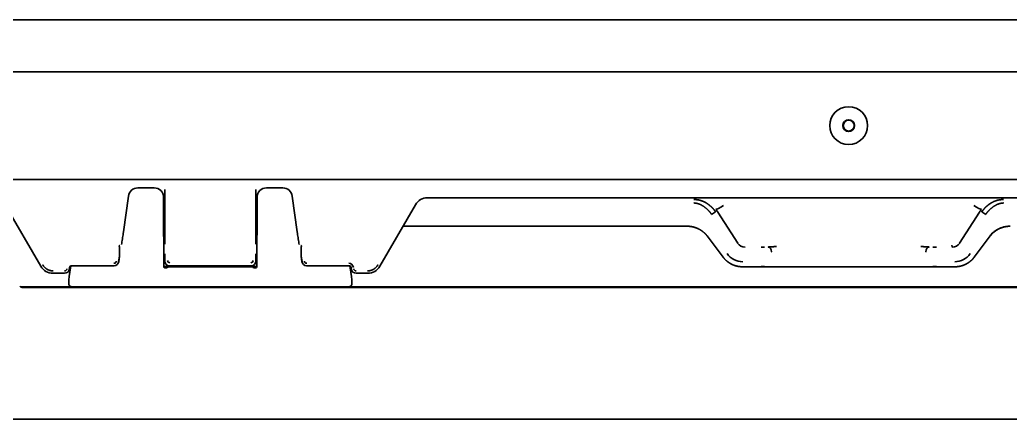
# Model space of a CAD drawing. Header units: inches. Extents: x 90 to 4161, y -506 to 3104.
# Drawn here: x 2450.6 to 2660, y 115.9 to 200.5 of the extents above; entities that cross this region are included whole.
import ezdxf

# ---------------------------------------------------------------- set-up
doc = ezdxf.new("R2010")
doc.units = ezdxf.units.IN
doc.layers.add('1', color=7, linetype='Continuous', true_color=0xffffff)
doc.layers.add('4', color=7, linetype='Continuous', true_color=0xffffff)

msp = doc.modelspace()

# ---------------------------------------------------------------- linework, layer by layer
at = {"layer": '1', "color": 7, "linetype": 'Continuous', "lineweight": 35}
for p, q in [((3000.55, 200.47), (2311.89, 200.47)), ((2947.14, 189.47), (2311.89, 189.47)), ((2365.17, 166.65), (2947.21, 166.65)), ((2479.02, 164.88), (2475.57, 164.88)), ((2506.22, 164.88), (2502.76, 164.88)), ((2473.59, 163.16), (2472.52, 155.56)), ((2481.01, 162.88), (2481.01, 161.74)), ((2481.01, 161.74), (2481.01, 160.06)), ((2500.77, 161.74), (2500.77, 162.88)), ((2500.77, 160.06), (2500.77, 161.74)), ((2509.26, 155.56), (2508.19, 163.16)), ((2481.01, 160.06), (2481.01, 155.56)), ((2500.77, 155.56), (2500.77, 160.06)), ((2472.12, 152.88), (2472.16, 153.16)), ((2481.04, 149.25), (2481.04, 153.16)), ((2500.74, 149.25), (2500.74, 153.16)), ((2509.66, 152.88), (2509.62, 153.16)), ((2461.37, 148.34), (2461.18, 147.01)), ((2461.18, 147.01), (2461.18, 147.01)), ((2481.04, 148.27), (2481.23, 148.27)), ((2481.04, 148.21), (2481.04, 148.27)), ((2481.73, 148.26), (2481.87, 148.22)), ((2481.73, 147.98), (2481.87, 148.12)), ((2482.37, 148.21), (2483.39, 148.21)), ((2499.42, 148.14), (2482.37, 148.14)), ((2486.89, 148.4), (2486.89, 148.34)), ((2487.39, 148.21), (2494.39, 148.21)), ((2494.89, 148.34), (2494.89, 148.4)), ((2498.39, 148.21), (2499.42, 148.21)), ((2499.92, 148.22), (2500.05, 148.26)), ((2499.92, 148.12), (2500.05, 147.98)), ((2500.55, 148.27), (2500.74, 148.27)), ((2500.74, 148.21), (2500.74, 148.27)), ((2520.6, 147.01), (2520.42, 148.34)), ((2450.81, 143.9), (2800.98, 143.9)), ((2451.31, 143.77), (2800.48, 143.77)), ((2462.34, 143.9), (2461.68, 143.9)), ((2466.63, 143.9), (2462.34, 143.9)), ((2515.15, 143.9), (2466.63, 143.9)), ((2492.44, 143.9), (2492.44, 143.9)), ((2519.44, 143.9), (2515.15, 143.9)), ((2520.1, 143.9), (2519.44, 143.9)), ((2802.84, 115.9), (2448.94, 115.9))]:
    msp.add_line(p, q, dxfattribs=at)
for radius in [4, 1.25, 1.15]:
    msp.add_circle((2625.89, 178.06), radius, dxfattribs=at)
msp.add_arc((2451.31, 144.77), 1, 225, 270, dxfattribs=at)
for centre, major_axis, ratio, start_param, end_param in [((2475.57, 162.87), (1.32, -1.51), 0.997598, 2.427198, 3.855987), ((2479.01, 162.87), (-1.42, -1.42), 0.997265, 2.357564, 3.925621), ((2502.77, 162.87), (-1.42, 1.42), 0.997265, 5.499157, 7.067214), ((2506.21, 162.87), (1.32, 1.51), 0.997598, 5.568791, 6.99758), ((2472.36, 155.56), (0.42, 3), 0.051895, 4.308564, 4.719702), ((2481.17, 155.56), (0, 3), 0.052408, 1.570796, 1.981934), ((2500.61, 155.56), (0, 3), 0.052408, 4.301251, 4.712389), ((2509.42, 155.56), (-0.42, 3), 0.051895, 1.563483, 1.974621), ((2472.32, 153.16), (0.42, 3), 0.051895, 1.166972, 1.57811), ((2480.88, 153.16), (0, 3), 0.052408, 4.712389, 5.123527), ((2500.9, 153.16), (0, 3), 0.052408, 1.159658, 1.570796), ((2509.47, 153.16), (-0.42, 3), 0.051895, 4.705076, 5.116214), ((2481.09, 149.25), (0, 1), 0.052408, 1.570796, 3.124139), ((2500.69, 149.25), (0, 1), 0.052408, 3.159046, 4.712389), ((2461.26, 147.01), (0.32, 2.25), 0.03458, 1.575662, 3.146458), ((2481.29, 148.21), (0.177, 0.177), 0.997265, 2.357564, 3.693517), ((2481.23, 148.26), (0.5, 0), 0.017455, 0.05236, 1.570796), ((2481.23, 147.99), (0.5, 0), 0.052408, 4.828132, 6.230825), ((2482.37, 148.22), (0.5, 0), 0.017455, 3.193953, 4.712389), ((2482.37, 148.12), (0.5, 0), 0.052408, 1.570796, 3.089233), ((2483.39, 149.21), (0.447, -0.895), 0.99981, 5.819644, 6.453939), ((2487.39, 149.21), (0.447, 0.895), 0.99981, 2.970839, 3.605134), ((2494.39, 149.21), (-0.447, 0.895), 0.99981, 2.678052, 3.312346), ((2498.39, 149.21), (0.447, 0.895), 0.99981, 2.970839, 3.605134), ((2499.42, 148.22), (0.5, 0), 0.017455, 4.712389, 6.230825), ((2499.42, 148.12), (0.5, 0), 0.052408, 0.05236, 1.570796), ((2500.55, 148.26), (0.5, 0), 0.017455, 1.570796, 3.089233), ((2500.55, 147.99), (0.5, 0), 0.052408, 3.193953, 4.596646), ((2500.49, 148.21), (0.177, -0.177), 0.997265, 5.731261, 7.067214), ((2520.52, 147.01), (-0.32, 2.25), 0.03458, 3.136727, 4.707523), ((2461.68, 144.65), (0, -0.75), 0.999379, 4.572848, 6.283185), ((2520.1, 144.65), (0, -0.75), 0.999379, 0, 1.710337)]:
    msp.add_ellipse(centre, major_axis=major_axis, ratio=ratio, start_param=start_param, end_param=end_param, dxfattribs=at)
for points in [[(2481.23, 147.97), (2481.25, 147.96), (2481.27, 147.96), (2481.29, 147.96)], [(2500.49, 147.96), (2500.51, 147.96), (2500.53, 147.96), (2500.55, 147.97)]]:
    msp.add_open_spline(points, degree=3, dxfattribs=at)
for points, knots in [([(2461.03, 144.29), (2461.04, 144.27), (2461.09, 144.18), (2461.23, 144.04), (2461.45, 143.93), (2461.61, 143.9), (2461.68, 143.9)], [0, 0, 0, 0, 0.092458, 0.389148, 0.725423, 1, 1, 1, 1]), ([(2520.1, 143.9), (2520.19, 143.9), (2520.36, 143.93), (2520.57, 144.06), (2520.7, 144.18), (2520.74, 144.26), (2520.75, 144.28)], [0, 0, 0, 0, 0.346122, 0.655529, 0.90949, 1, 1, 1, 1])]:
    msp.add_open_spline(points, degree=3, knots=knots, dxfattribs=at)
at = {"layer": '4', "color": 7, "linetype": 'Continuous', "lineweight": 35}
for p, q in [((2481.28, 164.54), (2481.28, 152.95)), ((2500.51, 152.95), (2500.51, 164.54)), ((2455.03, 148.3), (2447.52, 161.3)), ((2534.26, 161.3), (2526.76, 148.3)), ((2714.92, 162.8), (2536.86, 162.8)), ((2597.73, 159.84), (2596.91, 159.26)), ((2602.44, 153.18), (2598.21, 159.76)), ((2653.58, 159.76), (2649.34, 153.18)), ((2654.06, 159.84), (2654.87, 159.26)), ((2531.64, 156.76), (2591.74, 156.76)), ((2595.9, 154.76), (2595.94, 154.7)), ((2595.94, 154.7), (2599.36, 150.19)), ((2652.43, 150.19), (2655.84, 154.7)), ((2655.84, 154.7), (2655.88, 154.76)), ((2471.66, 150.41), (2471.5, 149.27)), ((2471.51, 149.26), (2471.67, 150.37)), ((2481.24, 150.55), (2481.24, 149.4)), ((2500.54, 149.4), (2500.54, 150.55)), ((2510.27, 149.26), (2510.11, 150.37)), ((2510.28, 149.27), (2510.12, 150.41)), ((2599.31, 150.25), (2599.36, 150.19)), ((2652.43, 150.19), (2652.47, 150.25)), ((2460.08, 146.8), (2457.62, 146.8)), ((2461.07, 147.66), (2461.11, 147.97)), ((2461.61, 148.4), (2470.52, 148.4)), ((2482.24, 148.4), (2499.54, 148.4)), ((2520.18, 148.4), (2511.26, 148.4)), ((2520.67, 147.97), (2520.72, 147.66)), ((2524.16, 146.8), (2521.7, 146.8)), ((2603.44, 148.17), (2648.35, 148.17))]:
    msp.add_line(p, q, dxfattribs=at)
for centre, start, end in [((2604.01, 154.29), 215, 270), ((2647.77, 154.29), 270, 325)]:
    msp.add_arc(centre, 1.97, start, end, dxfattribs=at)
for centre, major_axis, ratio, start_param, end_param in [((2536.86, 159.8), (1.5, -2.6), 0.999188, 2.618346, 3.66484), ((2599.42, 161.53), (-1.64, -1.14), 0.14345, 0.035272, 1.471755), ((2597.62, 160.56), (-0.701, 1), 0.028594, 3.76505, 4.517813), ((2652.36, 161.53), (1.64, -1.14), 0.14345, 4.81143, 6.247914), ((2654.16, 160.56), (0.701, 1), 0.028594, 1.765373, 2.518135), ((2471.76, 152.59), (0.415, 0.28), 0.20114, 1.435939, 1.790561), ((2481.24, 151.05), (0, 0.5), 0.034921, 3.176499, 4.469589), ((2500.54, 151.05), (0, 0.5), 0.034921, 1.813597, 3.106686), ((2510.02, 152.59), (-0.415, 0.28), 0.20114, 4.492624, 4.847247), ((2603.48, 153.25), (-1.85, -3.55), 0.999226, 5.803537, 6.762834), ((2607.35, 152.35), (1, 0), 0.034921, 4.712389, 5.585054), ((2608.85, 151.36), (-0.036, 0.999), 0.722086, 4.686058, 6.232717), ((2610.66, 151.3), (1.5, 0), 0.058201, 2.377941, 2.443461), ((2642.93, 151.36), (0.036, 0.999), 0.722086, 0.050469, 1.597127), ((2641.12, 151.3), (-1.5, 0), 0.058201, 3.839725, 3.905244), ((2644.43, 152.35), (1, 0), 0.034921, 3.839724, 4.712389), ((2647.73, 154.36), (0.04, -2), 0.027445, 5.639402, 6.246413), ((2648.3, 153.25), (1.85, -3.55), 0.999226, 5.803537, 6.762834), ((2470.51, 149.41), (-0.328, 0.378), 0.998931, 2.426537, 3.856648), ((2470.52, 149.4), (-0.657, 0.756), 0.998931, 2.426537, 3.856648), ((2480.99, 150.55), (-0.177, -0.177), 0.998783, 2.356803, 3.725721), ((2482.24, 149.4), (0.708, 0.708), 0.998783, 2.356803, 3.926382), ((2482.36, 149.52), (0.354, 0.354), 0.998783, 2.356803, 3.926382), ((2499.43, 149.52), (-0.354, 0.354), 0.998783, 2.356803, 3.926382), ((2499.54, 149.4), (0.708, -0.708), 0.998783, 5.498396, 7.067974), ((2500.79, 150.55), (0.177, -0.177), 0.998783, 2.557464, 3.926382), ((2511.26, 149.4), (0.657, 0.756), 0.998931, 2.426537, 3.856648), ((2511.27, 149.41), (0.328, 0.378), 0.998931, 2.426537, 3.856648), ((2520.18, 147.91), (0.342, 0.94), 0.99931, 5.201587, 6.632249), ((2457.62, 149.8), (1.5, 2.6), 0.999188, 2.618346, 3.66484), ((2460.07, 147.81), (0.171, -0.47), 0.99931, 5.934122, 7.364783), ((2460.08, 147.8), (0.342, -0.94), 0.99931, 5.934122, 7.364783), ((2461.61, 147.9), (0.171, -0.47), 0.99931, 2.792529, 4.223191), ((2520.18, 147.9), (0.171, 0.47), 0.99931, 5.201587, 6.632249), ((2521.71, 147.8), (0.342, 0.94), 0.99931, 2.059994, 3.490656), ((2521.71, 147.81), (0.171, 0.47), 0.99931, 2.059994, 3.490656), ((2524.16, 149.8), (1.5, -2.6), 0.999188, 5.759938, 6.806432), ((2607.35, 148.22), (1, 0), 0.034921, 0.698132, 1.570796), ((2644.43, 148.22), (1, 0), 0.034921, 1.570796, 2.443461)]:
    msp.add_ellipse(centre, major_axis=major_axis, ratio=ratio, start_param=start_param, end_param=end_param, dxfattribs=at)
for points, knots in [([(2593.13, 162.39), (2593.14, 162.39), (2593.16, 162.39), (2593.18, 162.39), (2593.21, 162.39), (2593.24, 162.4), (2593.27, 162.4), (2593.3, 162.4), (2593.33, 162.4), (2593.36, 162.4), (2593.39, 162.4), (2593.42, 162.4), (2593.45, 162.4), (2593.48, 162.4), (2593.51, 162.4), (2593.54, 162.39), (2593.57, 162.39), (2593.61, 162.39), (2593.64, 162.39), (2593.67, 162.39), (2593.7, 162.38), (2593.73, 162.38), (2593.76, 162.38), (2593.79, 162.37), (2593.83, 162.37), (2593.86, 162.37), (2593.89, 162.36), (2593.92, 162.36), (2593.95, 162.35), (2593.99, 162.35), (2594.02, 162.34), (2594.05, 162.34), (2594.08, 162.33), (2594.12, 162.33), (2594.15, 162.32), (2594.18, 162.31), (2594.22, 162.31), (2594.25, 162.3), (2594.28, 162.29), (2594.32, 162.28), (2594.35, 162.28), (2594.38, 162.27), (2594.42, 162.26), (2594.45, 162.25), (2594.48, 162.24), (2594.52, 162.23), (2594.55, 162.22), (2594.58, 162.21), (2594.62, 162.2), (2594.65, 162.19), (2594.69, 162.18), (2594.72, 162.17), (2594.76, 162.16), (2594.79, 162.14), (2594.82, 162.13), (2594.86, 162.12), (2594.89, 162.11), (2594.93, 162.09), (2594.96, 162.08), (2595, 162.07), (2595.03, 162.05), (2595.07, 162.04), (2595.1, 162.02), (2595.14, 162.01), (2595.17, 161.99), (2595.21, 161.98), (2595.24, 161.96), (2595.28, 161.94), (2595.31, 161.93), (2595.35, 161.91), (2595.38, 161.89), (2595.42, 161.88), (2595.45, 161.86), (2595.49, 161.84), (2595.52, 161.82), (2595.56, 161.8), (2595.59, 161.78), (2595.63, 161.76), (2595.67, 161.74), (2595.71, 161.71), (2595.75, 161.69), (2595.79, 161.67), (2595.84, 161.64), (2595.88, 161.61), (2595.92, 161.59), (2595.96, 161.56), (2596.01, 161.53), (2596.05, 161.5), (2596.09, 161.47), (2596.14, 161.44), (2596.18, 161.41), (2596.23, 161.37), (2596.28, 161.34), (2596.32, 161.3), (2596.37, 161.27), (2596.41, 161.23), (2596.46, 161.19), (2596.51, 161.15), (2596.56, 161.11), (2596.6, 161.07), (2596.65, 161.03), (2596.7, 160.99), (2596.75, 160.94), (2596.8, 160.9), (2596.85, 160.85), (2596.9, 160.81), (2596.95, 160.76), (2596.99, 160.71), (2597.04, 160.66), (2597.09, 160.61), (2597.14, 160.56), (2597.19, 160.5), (2597.24, 160.45), (2597.29, 160.39), (2597.34, 160.34), (2597.39, 160.28), (2597.44, 160.22), (2597.49, 160.16), (2597.53, 160.1), (2597.58, 160.03), (2597.63, 159.97), (2597.68, 159.9), (2597.71, 159.86), (2597.73, 159.84)], [0, 0, 0, 0, 0.005255, 0.010533, 0.015836, 0.021162, 0.026513, 0.031888, 0.037287, 0.042711, 0.04816, 0.053634, 0.059133, 0.064657, 0.070206, 0.075781, 0.081381, 0.087008, 0.09266, 0.098337, 0.104041, 0.109772, 0.115528, 0.121311, 0.127121, 0.132957, 0.13882, 0.14471, 0.150627, 0.156571, 0.162543, 0.168542, 0.174568, 0.180622, 0.186703, 0.192812, 0.198949, 0.205114, 0.211307, 0.217529, 0.223778, 0.230056, 0.236362, 0.242697, 0.24906, 0.255452, 0.261873, 0.268323, 0.274802, 0.28131, 0.287846, 0.294413, 0.301008, 0.307633, 0.314287, 0.320971, 0.327684, 0.334427, 0.3412, 0.348002, 0.354834, 0.361697, 0.368589, 0.375512, 0.382464, 0.389447, 0.396461, 0.403504, 0.410578, 0.417683, 0.424818, 0.431984, 0.43918, 0.446407, 0.453665, 0.460954, 0.468274, 0.476439, 0.484753, 0.493217, 0.501832, 0.510596, 0.519511, 0.528576, 0.537792, 0.547158, 0.556674, 0.566341, 0.576159, 0.586128, 0.596247, 0.606518, 0.616939, 0.627511, 0.638235, 0.649109, 0.660135, 0.671312, 0.68264, 0.69412, 0.705751, 0.717533, 0.729467, 0.741553, 0.753789, 0.766178, 0.778718, 0.79141, 0.804253, 0.817248, 0.830395, 0.843693, 0.857144, 0.870746, 0.8845, 0.898405, 0.912463, 0.926673, 0.941034, 0.955548, 0.970213, 0.985031, 1, 1, 1, 1]), ([(2654.06, 159.84), (2654.06, 159.85), (2654.08, 159.87), (2654.1, 159.9), (2654.12, 159.93), (2654.15, 159.96), (2654.17, 159.99), (2654.19, 160.03), (2654.22, 160.06), (2654.24, 160.09), (2654.26, 160.12), (2654.29, 160.14), (2654.31, 160.17), (2654.33, 160.2), (2654.36, 160.23), (2654.38, 160.26), (2654.4, 160.29), (2654.43, 160.32), (2654.45, 160.34), (2654.47, 160.37), (2654.5, 160.4), (2654.52, 160.43), (2654.54, 160.45), (2654.57, 160.48), (2654.59, 160.5), (2654.62, 160.53), (2654.64, 160.56), (2654.66, 160.58), (2654.69, 160.61), (2654.71, 160.63), (2654.73, 160.65), (2654.76, 160.68), (2654.78, 160.7), (2654.8, 160.73), (2654.83, 160.75), (2654.85, 160.77), (2654.87, 160.8), (2654.9, 160.82), (2654.92, 160.84), (2654.94, 160.86), (2654.97, 160.89), (2654.99, 160.91), (2655.01, 160.93), (2655.04, 160.95), (2655.06, 160.97), (2655.08, 160.99), (2655.11, 161.01), (2655.13, 161.03), (2655.15, 161.05), (2655.18, 161.07), (2655.2, 161.09), (2655.22, 161.11), (2655.25, 161.13), (2655.27, 161.15), (2655.29, 161.17), (2655.31, 161.19), (2655.34, 161.21), (2655.36, 161.22), (2655.38, 161.24), (2655.4, 161.26), (2655.43, 161.28), (2655.45, 161.29), (2655.47, 161.31), (2655.49, 161.33), (2655.52, 161.34), (2655.54, 161.36), (2655.56, 161.38), (2655.58, 161.39), (2655.6, 161.41), (2655.62, 161.42), (2655.65, 161.44), (2655.67, 161.45), (2655.69, 161.47), (2655.71, 161.48), (2655.73, 161.5), (2655.75, 161.51), (2655.77, 161.53), (2655.79, 161.54), (2655.81, 161.56), (2655.84, 161.57), (2655.86, 161.58), (2655.88, 161.6), (2655.9, 161.61), (2655.92, 161.62), (2655.94, 161.63), (2655.96, 161.65), (2655.98, 161.66), (2656, 161.67), (2656.02, 161.68), (2656.04, 161.69), (2656.06, 161.71), (2656.08, 161.72), (2656.09, 161.73), (2656.11, 161.74), (2656.13, 161.75), (2656.15, 161.76), (2656.17, 161.77), (2656.21, 161.79), (2656.26, 161.82), (2656.32, 161.85), (2656.39, 161.89), (2656.45, 161.92), (2656.52, 161.95), (2656.58, 161.98), (2656.65, 162.01), (2656.71, 162.04), (2656.78, 162.06), (2656.85, 162.09), (2656.91, 162.11), (2656.97, 162.14), (2657.04, 162.16), (2657.1, 162.18), (2657.17, 162.2), (2657.23, 162.22), (2657.29, 162.24), (2657.36, 162.26), (2657.42, 162.27), (2657.48, 162.29), (2657.55, 162.3), (2657.61, 162.32), (2657.67, 162.33), (2657.73, 162.34), (2657.79, 162.35), (2657.85, 162.36), (2657.91, 162.37), (2657.97, 162.37), (2658.03, 162.38), (2658.09, 162.38), (2658.15, 162.39), (2658.21, 162.39), (2658.26, 162.4), (2658.32, 162.4), (2658.38, 162.4), (2658.44, 162.4), (2658.49, 162.4), (2658.55, 162.4), (2658.6, 162.39), (2658.64, 162.39), (2658.66, 162.39)], [0, 0, 0, 0, 0.00719, 0.014346, 0.021467, 0.028553, 0.035603, 0.04262, 0.049601, 0.056547, 0.063459, 0.070335, 0.077177, 0.083984, 0.090756, 0.097493, 0.104196, 0.110863, 0.117496, 0.124094, 0.130657, 0.137185, 0.143678, 0.150137, 0.156561, 0.16295, 0.169304, 0.175623, 0.181907, 0.188157, 0.194372, 0.200552, 0.206697, 0.212808, 0.218883, 0.224924, 0.23093, 0.236902, 0.242838, 0.24874, 0.254607, 0.260439, 0.266237, 0.272, 0.277728, 0.283421, 0.289079, 0.294703, 0.300292, 0.305846, 0.311366, 0.316851, 0.322301, 0.327716, 0.333097, 0.338443, 0.343754, 0.349031, 0.354273, 0.35948, 0.364653, 0.369791, 0.374894, 0.379963, 0.384997, 0.389996, 0.394961, 0.399891, 0.404786, 0.409647, 0.414473, 0.419265, 0.424022, 0.428744, 0.433432, 0.438085, 0.442704, 0.447288, 0.451838, 0.456353, 0.460833, 0.465279, 0.469691, 0.474068, 0.47841, 0.482718, 0.486992, 0.491231, 0.495435, 0.499606, 0.503741, 0.507843, 0.511909, 0.515942, 0.51994, 0.523904, 0.527833, 0.531728, 0.545426, 0.559015, 0.572496, 0.585869, 0.599135, 0.612294, 0.625347, 0.638294, 0.651136, 0.663872, 0.676504, 0.689031, 0.701456, 0.713777, 0.725995, 0.738112, 0.750127, 0.762041, 0.773855, 0.78557, 0.797185, 0.808702, 0.820121, 0.831443, 0.842669, 0.853799, 0.864833, 0.875774, 0.886621, 0.897375, 0.908037, 0.918608, 0.929089, 0.93948, 0.949783, 0.959998, 0.970126, 0.980169, 0.990126, 1, 1, 1, 1]), ([(2591.74, 156.76), (2591.74, 156.76), (2591.76, 156.76), (2591.78, 156.76), (2591.81, 156.76), (2591.83, 156.76), (2591.86, 156.76), (2591.88, 156.76), (2591.91, 156.76), (2591.93, 156.76), (2591.96, 156.75), (2591.98, 156.75), (2592.01, 156.75), (2592.03, 156.75), (2592.05, 156.75), (2592.08, 156.75), (2592.1, 156.75), (2592.13, 156.74), (2592.15, 156.74), (2592.18, 156.74), (2592.2, 156.74), (2592.23, 156.74), (2592.25, 156.73), (2592.28, 156.73), (2592.3, 156.73), (2592.33, 156.73), (2592.35, 156.72), (2592.37, 156.72), (2592.4, 156.72), (2592.42, 156.71), (2592.45, 156.71), (2592.47, 156.71), (2592.5, 156.7), (2592.52, 156.7), (2592.55, 156.7), (2592.57, 156.69), (2592.6, 156.69), (2592.62, 156.69), (2592.65, 156.68), (2592.67, 156.68), (2592.69, 156.67), (2592.72, 156.67), (2592.74, 156.66), (2592.77, 156.66), (2592.79, 156.65), (2592.82, 156.65), (2592.84, 156.64), (2592.87, 156.64), (2592.89, 156.63), (2592.92, 156.63), (2592.94, 156.62), (2592.96, 156.62), (2592.99, 156.61), (2593.01, 156.6), (2593.04, 156.6), (2593.06, 156.59), (2593.09, 156.59), (2593.11, 156.58), (2593.14, 156.57), (2593.16, 156.57), (2593.18, 156.56), (2593.21, 156.55), (2593.23, 156.55), (2593.26, 156.54), (2593.28, 156.53), (2593.3, 156.52), (2593.33, 156.52), (2593.35, 156.51), (2593.38, 156.5), (2593.4, 156.49), (2593.43, 156.49), (2593.45, 156.48), (2593.47, 156.47), (2593.5, 156.46), (2593.52, 156.45), (2593.54, 156.45), (2593.57, 156.44), (2593.59, 156.43), (2593.62, 156.42), (2593.64, 156.41), (2593.66, 156.4), (2593.69, 156.39), (2593.71, 156.38), (2593.73, 156.37), (2593.76, 156.36), (2593.78, 156.35), (2593.81, 156.34), (2593.83, 156.33), (2593.85, 156.32), (2593.88, 156.31), (2593.9, 156.3), (2593.92, 156.29), (2593.95, 156.28), (2593.97, 156.27), (2593.99, 156.26), (2594.02, 156.25), (2594.04, 156.24), (2594.07, 156.23), (2594.11, 156.21), (2594.16, 156.18), (2594.21, 156.15), (2594.26, 156.13), (2594.31, 156.1), (2594.36, 156.07), (2594.41, 156.05), (2594.46, 156.02), (2594.51, 155.99), (2594.56, 155.96), (2594.61, 155.93), (2594.66, 155.9), (2594.7, 155.86), (2594.75, 155.83), (2594.8, 155.8), (2594.85, 155.76), (2594.9, 155.73), (2594.94, 155.7), (2594.99, 155.66), (2595.04, 155.62), (2595.08, 155.59), (2595.13, 155.55), (2595.18, 155.51), (2595.22, 155.47), (2595.27, 155.43), (2595.31, 155.39), (2595.36, 155.35), (2595.4, 155.31), (2595.44, 155.27), (2595.49, 155.22), (2595.53, 155.18), (2595.57, 155.14), (2595.62, 155.09), (2595.66, 155.05), (2595.7, 155), (2595.74, 154.95), (2595.78, 154.91), (2595.82, 154.86), (2595.86, 154.81), (2595.88, 154.78), (2595.9, 154.76)], [0, 0, 0, 0, 0.003864, 0.007731, 0.011602, 0.015475, 0.019353, 0.023234, 0.02712, 0.03101, 0.034906, 0.038806, 0.042712, 0.046623, 0.050541, 0.054465, 0.058395, 0.062333, 0.066277, 0.070229, 0.074188, 0.078155, 0.082131, 0.086115, 0.090107, 0.094109, 0.09812, 0.10214, 0.106171, 0.110211, 0.114261, 0.118322, 0.122394, 0.126477, 0.130571, 0.134676, 0.138794, 0.142923, 0.147065, 0.151219, 0.155385, 0.159565, 0.163758, 0.167964, 0.172184, 0.176417, 0.180665, 0.184927, 0.189204, 0.193495, 0.197801, 0.202122, 0.206459, 0.210811, 0.215179, 0.219562, 0.223962, 0.228379, 0.232811, 0.237261, 0.241727, 0.246211, 0.250712, 0.25523, 0.259766, 0.26432, 0.268892, 0.273482, 0.27809, 0.282717, 0.287363, 0.292027, 0.296711, 0.301413, 0.306135, 0.310877, 0.315638, 0.320419, 0.32522, 0.330041, 0.334883, 0.339745, 0.344627, 0.34953, 0.354454, 0.359399, 0.364366, 0.369353, 0.374362, 0.379392, 0.384444, 0.389518, 0.394614, 0.399732, 0.404872, 0.410034, 0.415219, 0.420426, 0.431876, 0.443469, 0.455209, 0.467096, 0.479131, 0.491315, 0.503649, 0.516135, 0.528772, 0.541563, 0.554508, 0.567608, 0.580863, 0.594275, 0.607845, 0.621572, 0.635458, 0.649503, 0.663709, 0.678075, 0.692603, 0.707293, 0.722145, 0.737161, 0.75234, 0.767683, 0.783192, 0.798865, 0.814704, 0.83071, 0.846882, 0.863221, 0.879728, 0.896403, 0.913246, 0.930258, 0.947439, 0.964789, 0.982309, 1, 1, 1, 1]), ([(2655.8, 154.76), (2655.98, 154.99), (2656.46, 155.48), (2657.4, 156.15), (2658.47, 156.57), (2659.37, 156.75), (2659.82, 156.78), (2660.05, 156.78)], [0, 0, 0, 0, 0.234884, 0.525858, 0.775604, 0.889527, 1, 1, 1, 1]), ([(2655.88, 154.76), (2655.89, 154.77), (2655.91, 154.79), (2655.93, 154.81), (2655.95, 154.84), (2655.97, 154.86), (2655.99, 154.89), (2656.01, 154.92), (2656.03, 154.94), (2656.05, 154.97), (2656.08, 154.99), (2656.1, 155.02), (2656.12, 155.04), (2656.14, 155.06), (2656.16, 155.09), (2656.19, 155.11), (2656.21, 155.14), (2656.23, 155.16), (2656.25, 155.18), (2656.28, 155.21), (2656.3, 155.23), (2656.32, 155.25), (2656.35, 155.27), (2656.37, 155.3), (2656.39, 155.32), (2656.42, 155.34), (2656.44, 155.36), (2656.46, 155.39), (2656.49, 155.41), (2656.51, 155.43), (2656.54, 155.45), (2656.56, 155.47), (2656.59, 155.49), (2656.61, 155.51), (2656.63, 155.53), (2656.66, 155.55), (2656.68, 155.57), (2656.71, 155.59), (2656.73, 155.61), (2656.76, 155.63), (2656.78, 155.65), (2656.81, 155.67), (2656.83, 155.69), (2656.86, 155.71), (2656.88, 155.73), (2656.91, 155.75), (2656.93, 155.76), (2656.96, 155.78), (2656.99, 155.8), (2657.01, 155.82), (2657.04, 155.84), (2657.06, 155.85), (2657.09, 155.87), (2657.11, 155.89), (2657.14, 155.9), (2657.17, 155.92), (2657.19, 155.94), (2657.22, 155.95), (2657.24, 155.97), (2657.27, 155.99), (2657.3, 156), (2657.32, 156.02), (2657.35, 156.03), (2657.38, 156.05), (2657.4, 156.06), (2657.43, 156.08), (2657.45, 156.09), (2657.48, 156.11), (2657.51, 156.12), (2657.53, 156.14), (2657.56, 156.15), (2657.59, 156.16), (2657.61, 156.18), (2657.64, 156.19), (2657.67, 156.2), (2657.69, 156.22), (2657.73, 156.23), (2657.76, 156.25), (2657.8, 156.27), (2657.85, 156.29), (2657.89, 156.31), (2657.93, 156.32), (2657.97, 156.34), (2658.02, 156.36), (2658.06, 156.38), (2658.1, 156.39), (2658.14, 156.41), (2658.19, 156.43), (2658.23, 156.44), (2658.27, 156.46), (2658.32, 156.47), (2658.36, 156.49), (2658.4, 156.5), (2658.45, 156.52), (2658.49, 156.53), (2658.54, 156.54), (2658.58, 156.55), (2658.62, 156.57), (2658.67, 156.58), (2658.71, 156.59), (2658.76, 156.6), (2658.8, 156.61), (2658.84, 156.62), (2658.89, 156.63), (2658.93, 156.64), (2658.98, 156.65), (2659.02, 156.66), (2659.07, 156.67), (2659.11, 156.68), (2659.16, 156.68), (2659.2, 156.69), (2659.24, 156.7), (2659.29, 156.71), (2659.33, 156.71), (2659.38, 156.72), (2659.42, 156.72), (2659.47, 156.73), (2659.51, 156.73), (2659.56, 156.74), (2659.6, 156.74), (2659.65, 156.74), (2659.69, 156.75), (2659.74, 156.75), (2659.78, 156.75), (2659.82, 156.75), (2659.87, 156.76), (2659.91, 156.76), (2659.96, 156.76), (2660, 156.76), (2660.03, 156.76), (2660.05, 156.76)], [0, 0, 0, 0, 0.009454, 0.018859, 0.028216, 0.037525, 0.046785, 0.055998, 0.065162, 0.074278, 0.083346, 0.092366, 0.101338, 0.110263, 0.119139, 0.127968, 0.13675, 0.145483, 0.154169, 0.162808, 0.171399, 0.179943, 0.18844, 0.19689, 0.205292, 0.213647, 0.221956, 0.230217, 0.238432, 0.2466, 0.254721, 0.262796, 0.270824, 0.278806, 0.286741, 0.29463, 0.302473, 0.31027, 0.318021, 0.325726, 0.333385, 0.340999, 0.348567, 0.356089, 0.363566, 0.370998, 0.378385, 0.385726, 0.393023, 0.400274, 0.407481, 0.414643, 0.421761, 0.428834, 0.435863, 0.442848, 0.449789, 0.456686, 0.463539, 0.470348, 0.477114, 0.483837, 0.490516, 0.497152, 0.503745, 0.510296, 0.516804, 0.523269, 0.529692, 0.536073, 0.542412, 0.548709, 0.554965, 0.561179, 0.567351, 0.573483, 0.579574, 0.588988, 0.598328, 0.607596, 0.616792, 0.625916, 0.63497, 0.643953, 0.652868, 0.661715, 0.670494, 0.679207, 0.687854, 0.696437, 0.704956, 0.713412, 0.721807, 0.73014, 0.738414, 0.74663, 0.754787, 0.762889, 0.770934, 0.778926, 0.786864, 0.79475, 0.802586, 0.810372, 0.81811, 0.825801, 0.833446, 0.841047, 0.848605, 0.856121, 0.863597, 0.871034, 0.878434, 0.885798, 0.893127, 0.900424, 0.907689, 0.914924, 0.922131, 0.929311, 0.936466, 0.943597, 0.950707, 0.957796, 0.964867, 0.97192, 0.978959, 0.985984, 0.992997, 1, 1, 1, 1]), ([(2471.66, 150.93), (2471.66, 150.95), (2471.66, 151), (2471.67, 151.06), (2471.67, 151.12), (2471.67, 151.18), (2471.68, 151.25), (2471.68, 151.3), (2471.68, 151.36), (2471.68, 151.42), (2471.68, 151.47), (2471.69, 151.53), (2471.69, 151.58), (2471.69, 151.63), (2471.69, 151.68), (2471.69, 151.73), (2471.69, 151.78), (2471.69, 151.83), (2471.69, 151.88), (2471.69, 151.92), (2471.69, 151.96), (2471.68, 152.01), (2471.68, 152.05), (2471.68, 152.09), (2471.68, 152.13), (2471.68, 152.17), (2471.68, 152.2), (2471.67, 152.24), (2471.67, 152.27), (2471.67, 152.31), (2471.66, 152.34), (2471.66, 152.37), (2471.66, 152.4), (2471.65, 152.43), (2471.65, 152.45), (2471.65, 152.48), (2471.64, 152.5), (2471.64, 152.53), (2471.63, 152.55), (2471.63, 152.57), (2471.62, 152.59), (2471.62, 152.6), (2471.62, 152.61)], [0, 0, 0, 0, 0.038636, 0.076568, 0.113795, 0.150318, 0.186137, 0.221252, 0.255664, 0.289372, 0.322377, 0.35468, 0.38628, 0.417177, 0.447373, 0.476868, 0.505662, 0.533755, 0.561147, 0.58784, 0.613834, 0.63913, 0.663727, 0.687628, 0.710831, 0.733339, 0.755152, 0.776272, 0.796698, 0.816433, 0.835478, 0.853834, 0.871502, 0.888486, 0.904786, 0.920405, 0.935346, 0.949611, 0.963205, 0.976131, 0.988394, 1, 1, 1, 1]), ([(2471.66, 150.41), (2471.66, 150.41), (2471.66, 150.42), (2471.66, 150.42), (2471.66, 150.43), (2471.66, 150.43), (2471.66, 150.44), (2471.66, 150.44), (2471.66, 150.45), (2471.66, 150.46), (2471.66, 150.46), (2471.66, 150.47), (2471.66, 150.48), (2471.66, 150.49), (2471.66, 150.49), (2471.66, 150.5), (2471.66, 150.51), (2471.66, 150.52), (2471.66, 150.53), (2471.66, 150.54), (2471.66, 150.55), (2471.66, 150.56), (2471.66, 150.57), (2471.66, 150.58), (2471.66, 150.59), (2471.66, 150.6), (2471.66, 150.61), (2471.66, 150.62), (2471.66, 150.63), (2471.66, 150.65), (2471.66, 150.67), (2471.66, 150.71), (2471.66, 150.74), (2471.66, 150.77), (2471.66, 150.8), (2471.66, 150.83), (2471.66, 150.86), (2471.66, 150.9), (2471.66, 150.92), (2471.66, 150.93)], [0, 0, 0, 0, 0.015129, 0.030383, 0.045772, 0.061308, 0.076999, 0.092858, 0.108893, 0.125115, 0.141532, 0.158153, 0.174988, 0.192043, 0.209327, 0.226848, 0.244613, 0.26263, 0.280903, 0.299441, 0.31825, 0.337334, 0.356701, 0.376355, 0.396301, 0.416545, 0.437092, 0.457945, 0.479109, 0.500588, 0.553969, 0.607745, 0.661975, 0.716715, 0.772024, 0.827955, 0.884561, 0.941893, 1, 1, 1, 1]), ([(2510.17, 152.61), (2510.16, 152.61), (2510.16, 152.6), (2510.16, 152.58), (2510.15, 152.57), (2510.15, 152.55), (2510.15, 152.54), (2510.14, 152.52), (2510.14, 152.51), (2510.14, 152.49), (2510.14, 152.47), (2510.13, 152.46), (2510.13, 152.44), (2510.13, 152.42), (2510.13, 152.4), (2510.12, 152.38), (2510.12, 152.36), (2510.12, 152.34), (2510.12, 152.31), (2510.11, 152.29), (2510.11, 152.27), (2510.11, 152.25), (2510.11, 152.22), (2510.11, 152.2), (2510.1, 152.17), (2510.1, 152.15), (2510.1, 152.12), (2510.1, 152.09), (2510.1, 152.06), (2510.1, 152.04), (2510.1, 152.01), (2510.1, 151.98), (2510.1, 151.95), (2510.09, 151.92), (2510.09, 151.89), (2510.09, 151.86), (2510.09, 151.82), (2510.09, 151.79), (2510.09, 151.76), (2510.09, 151.72), (2510.09, 151.69), (2510.09, 151.66), (2510.09, 151.62), (2510.09, 151.58), (2510.1, 151.55), (2510.1, 151.51), (2510.1, 151.47), (2510.1, 151.43), (2510.1, 151.4), (2510.1, 151.36), (2510.1, 151.32), (2510.1, 151.28), (2510.11, 151.23), (2510.11, 151.19), (2510.11, 151.15), (2510.11, 151.11), (2510.11, 151.07), (2510.12, 151.02), (2510.12, 150.98), (2510.12, 150.95), (2510.12, 150.93)], [0, 0, 0, 0, 0.007934, 0.01618, 0.024739, 0.033614, 0.042806, 0.052317, 0.062147, 0.072298, 0.082771, 0.093567, 0.104687, 0.116132, 0.127901, 0.139997, 0.152419, 0.165168, 0.178245, 0.19165, 0.205384, 0.219446, 0.233838, 0.24856, 0.263612, 0.278994, 0.294707, 0.310751, 0.327126, 0.343832, 0.360871, 0.378241, 0.395944, 0.413979, 0.432346, 0.451046, 0.470079, 0.489445, 0.509145, 0.529177, 0.549543, 0.570243, 0.591277, 0.612644, 0.634345, 0.65638, 0.67875, 0.701453, 0.724491, 0.747864, 0.771571, 0.795613, 0.819989, 0.8447, 0.869746, 0.895127, 0.920842, 0.946893, 0.973279, 1, 1, 1, 1]), ([(2510.12, 150.93), (2510.12, 150.93), (2510.12, 150.91), (2510.12, 150.9), (2510.12, 150.88), (2510.12, 150.86), (2510.13, 150.84), (2510.13, 150.83), (2510.13, 150.81), (2510.13, 150.79), (2510.13, 150.77), (2510.13, 150.76), (2510.13, 150.74), (2510.13, 150.72), (2510.13, 150.71), (2510.13, 150.69), (2510.12, 150.68), (2510.12, 150.66), (2510.12, 150.64), (2510.12, 150.62), (2510.12, 150.6), (2510.12, 150.58), (2510.12, 150.56), (2510.12, 150.55), (2510.12, 150.53), (2510.12, 150.51), (2510.12, 150.5), (2510.12, 150.48), (2510.12, 150.47), (2510.12, 150.45), (2510.12, 150.44), (2510.12, 150.43), (2510.12, 150.42), (2510.12, 150.41), (2510.12, 150.41)], [0, 0, 0, 0, 0.030877, 0.06153, 0.091965, 0.122189, 0.15221, 0.182035, 0.211672, 0.241129, 0.270414, 0.299535, 0.3285, 0.357317, 0.385995, 0.414543, 0.442969, 0.471282, 0.499492, 0.539323, 0.578069, 0.615758, 0.652422, 0.688093, 0.72281, 0.756611, 0.789539, 0.821641, 0.852968, 0.883574, 0.913516, 0.942856, 0.971661, 1, 1, 1, 1]), ([(2608.85, 152.36), (2608.86, 152.36), (2608.87, 152.36), (2608.89, 152.36), (2608.91, 152.36), (2608.93, 152.36), (2608.95, 152.37), (2608.97, 152.37), (2608.99, 152.37), (2609.01, 152.37), (2609.03, 152.37), (2609.05, 152.37), (2609.07, 152.37), (2609.09, 152.37), (2609.11, 152.37), (2609.13, 152.37), (2609.15, 152.38), (2609.17, 152.38), (2609.19, 152.38), (2609.21, 152.38), (2609.23, 152.38), (2609.25, 152.38), (2609.28, 152.38), (2609.3, 152.39), (2609.32, 152.39), (2609.34, 152.39), (2609.36, 152.39), (2609.39, 152.39), (2609.41, 152.39), (2609.43, 152.4), (2609.45, 152.4), (2609.48, 152.4), (2609.5, 152.4), (2609.52, 152.4), (2609.55, 152.4), (2609.57, 152.41), (2609.6, 152.41), (2609.62, 152.41), (2609.64, 152.41), (2609.67, 152.41), (2609.69, 152.41), (2609.73, 152.42), (2609.77, 152.42), (2609.83, 152.42), (2609.89, 152.43), (2609.95, 152.43), (2610, 152.43), (2610.06, 152.43), (2610.12, 152.44), (2610.18, 152.44), (2610.24, 152.44), (2610.3, 152.44), (2610.36, 152.44), (2610.42, 152.45), (2610.48, 152.45), (2610.54, 152.45), (2610.6, 152.45), (2610.64, 152.45), (2610.66, 152.45)], [0, 0, 0, 0, 0.011809, 0.023641, 0.035496, 0.047376, 0.059281, 0.071214, 0.083174, 0.095162, 0.107181, 0.11923, 0.13131, 0.143423, 0.15557, 0.167752, 0.179968, 0.192222, 0.204512, 0.216841, 0.229209, 0.241617, 0.254066, 0.266556, 0.27909, 0.291667, 0.304288, 0.316955, 0.329668, 0.342428, 0.355235, 0.368091, 0.380996, 0.393952, 0.406959, 0.420017, 0.433128, 0.446292, 0.45951, 0.472782, 0.48611, 0.499495, 0.530575, 0.561639, 0.592696, 0.623755, 0.654827, 0.685919, 0.717042, 0.748203, 0.779414, 0.810681, 0.842016, 0.873426, 0.904921, 0.936509, 0.968199, 1, 1, 1, 1]), ([(2641.12, 152.45), (2641.13, 152.45), (2641.15, 152.45), (2641.19, 152.45), (2641.22, 152.45), (2641.25, 152.45), (2641.28, 152.45), (2641.31, 152.45), (2641.34, 152.45), (2641.37, 152.45), (2641.4, 152.45), (2641.44, 152.44), (2641.47, 152.44), (2641.5, 152.44), (2641.53, 152.44), (2641.56, 152.44), (2641.59, 152.44), (2641.62, 152.44), (2641.65, 152.44), (2641.68, 152.44), (2641.7, 152.44), (2641.73, 152.43), (2641.76, 152.43), (2641.79, 152.43), (2641.82, 152.43), (2641.85, 152.43), (2641.88, 152.43), (2641.91, 152.43), (2641.93, 152.42), (2641.96, 152.42), (2641.99, 152.42), (2642.02, 152.42), (2642.05, 152.42), (2642.07, 152.42), (2642.1, 152.41), (2642.13, 152.41), (2642.16, 152.41), (2642.18, 152.41), (2642.21, 152.41), (2642.24, 152.4), (2642.26, 152.4), (2642.29, 152.4), (2642.32, 152.4), (2642.34, 152.4), (2642.37, 152.4), (2642.39, 152.39), (2642.42, 152.39), (2642.45, 152.39), (2642.47, 152.39), (2642.5, 152.39), (2642.52, 152.38), (2642.55, 152.38), (2642.57, 152.38), (2642.6, 152.38), (2642.62, 152.38), (2642.65, 152.38), (2642.67, 152.37), (2642.69, 152.37), (2642.72, 152.37), (2642.74, 152.37), (2642.77, 152.37), (2642.79, 152.37), (2642.81, 152.37), (2642.84, 152.37), (2642.86, 152.36), (2642.88, 152.36), (2642.91, 152.36), (2642.92, 152.36), (2642.93, 152.36)], [0, 0, 0, 0, 0.016714, 0.033356, 0.049926, 0.066425, 0.082854, 0.099215, 0.115509, 0.131735, 0.147897, 0.163993, 0.180026, 0.195997, 0.211906, 0.227756, 0.243546, 0.259278, 0.274953, 0.290573, 0.306138, 0.321649, 0.337109, 0.352517, 0.367876, 0.383186, 0.398449, 0.413666, 0.428838, 0.443966, 0.459052, 0.474098, 0.489103, 0.50407, 0.519, 0.533894, 0.548754, 0.563581, 0.578376, 0.593141, 0.607877, 0.622586, 0.637268, 0.651925, 0.666559, 0.681172, 0.695763, 0.710336, 0.72489, 0.739429, 0.753953, 0.768463, 0.782962, 0.797449, 0.811928, 0.8264, 0.840865, 0.855326, 0.869783, 0.884239, 0.898695, 0.913152, 0.927611, 0.942075, 0.956544, 0.97102, 0.985505, 1, 1, 1, 1]), ([(2599.31, 150.25), (2599.32, 150.24), (2599.33, 150.22), (2599.35, 150.19), (2599.38, 150.17), (2599.4, 150.14), (2599.42, 150.11), (2599.44, 150.08), (2599.46, 150.05), (2599.49, 150.03), (2599.51, 150), (2599.53, 149.97), (2599.55, 149.95), (2599.58, 149.92), (2599.6, 149.89), (2599.62, 149.87), (2599.65, 149.84), (2599.67, 149.82), (2599.69, 149.79), (2599.72, 149.77), (2599.74, 149.74), (2599.76, 149.72), (2599.79, 149.69), (2599.81, 149.67), (2599.84, 149.64), (2599.86, 149.62), (2599.89, 149.59), (2599.91, 149.57), (2599.94, 149.55), (2599.96, 149.52), (2599.99, 149.5), (2600.01, 149.48), (2600.04, 149.45), (2600.07, 149.43), (2600.09, 149.41), (2600.12, 149.39), (2600.14, 149.37), (2600.17, 149.34), (2600.2, 149.32), (2600.22, 149.3), (2600.25, 149.28), (2600.28, 149.26), (2600.3, 149.24), (2600.33, 149.22), (2600.36, 149.2), (2600.39, 149.18), (2600.41, 149.16), (2600.44, 149.14), (2600.47, 149.12), (2600.5, 149.1), (2600.52, 149.08), (2600.55, 149.06), (2600.58, 149.04), (2600.61, 149.02), (2600.63, 149), (2600.66, 148.99), (2600.69, 148.97), (2600.72, 148.95), (2600.75, 148.93), (2600.78, 148.91), (2600.81, 148.9), (2600.83, 148.88), (2600.86, 148.86), (2600.89, 148.85), (2600.92, 148.83), (2600.95, 148.82), (2600.98, 148.8), (2601.01, 148.78), (2601.04, 148.77), (2601.07, 148.75), (2601.1, 148.74), (2601.13, 148.72), (2601.15, 148.71), (2601.18, 148.69), (2601.21, 148.68), (2601.24, 148.67), (2601.27, 148.65), (2601.3, 148.64), (2601.33, 148.62), (2601.36, 148.61), (2601.39, 148.6), (2601.42, 148.59), (2601.45, 148.57), (2601.48, 148.56), (2601.51, 148.55), (2601.54, 148.54), (2601.57, 148.52), (2601.6, 148.51), (2601.63, 148.5), (2601.66, 148.49), (2601.69, 148.48), (2601.73, 148.47), (2601.76, 148.46), (2601.79, 148.45), (2601.82, 148.44), (2601.85, 148.43), (2601.88, 148.42), (2601.91, 148.41), (2601.94, 148.4), (2601.97, 148.39), (2602, 148.38), (2602.03, 148.37), (2602.06, 148.36), (2602.09, 148.35), (2602.12, 148.35), (2602.15, 148.34), (2602.18, 148.33), (2602.21, 148.32), (2602.25, 148.32), (2602.28, 148.31), (2602.31, 148.3), (2602.34, 148.29), (2602.37, 148.29), (2602.4, 148.28), (2602.43, 148.28), (2602.46, 148.27), (2602.49, 148.26), (2602.52, 148.26), (2602.55, 148.25), (2602.58, 148.25), (2602.61, 148.24), (2602.64, 148.24), (2602.68, 148.23), (2602.71, 148.23), (2602.74, 148.22), (2602.77, 148.22), (2602.8, 148.22), (2602.83, 148.21), (2602.86, 148.21), (2602.89, 148.21), (2602.92, 148.2), (2602.95, 148.2), (2602.98, 148.2), (2603.01, 148.19), (2603.04, 148.19), (2603.07, 148.19), (2603.1, 148.19), (2603.13, 148.18), (2603.16, 148.18), (2603.19, 148.18), (2603.22, 148.18), (2603.25, 148.18), (2603.28, 148.18), (2603.31, 148.18), (2603.35, 148.18), (2603.38, 148.18), (2603.41, 148.18), (2603.43, 148.18), (2603.44, 148.18)], [0, 0, 0, 0, 0.008172, 0.016323, 0.024452, 0.03256, 0.040646, 0.04871, 0.056753, 0.064775, 0.072776, 0.080755, 0.088713, 0.09665, 0.104566, 0.112461, 0.120335, 0.128188, 0.13602, 0.143831, 0.151622, 0.159392, 0.167141, 0.17487, 0.182579, 0.190267, 0.197934, 0.205582, 0.213209, 0.220816, 0.228403, 0.23597, 0.243517, 0.251044, 0.258551, 0.266038, 0.273506, 0.280954, 0.288383, 0.295792, 0.303181, 0.310552, 0.317903, 0.325235, 0.332547, 0.339841, 0.347116, 0.354371, 0.361608, 0.368826, 0.376026, 0.383207, 0.390369, 0.397513, 0.404638, 0.411746, 0.418835, 0.425905, 0.432958, 0.439993, 0.44701, 0.454009, 0.46099, 0.467954, 0.4749, 0.481829, 0.48874, 0.495634, 0.502511, 0.509371, 0.516213, 0.523039, 0.529848, 0.53664, 0.543415, 0.550174, 0.556916, 0.563642, 0.570352, 0.577045, 0.583722, 0.590383, 0.597028, 0.603658, 0.610272, 0.61687, 0.623452, 0.630019, 0.636571, 0.643107, 0.649629, 0.656135, 0.662627, 0.669103, 0.675565, 0.682012, 0.688445, 0.694863, 0.701267, 0.707657, 0.714033, 0.720395, 0.726743, 0.733077, 0.739398, 0.745705, 0.751999, 0.758279, 0.764546, 0.770801, 0.777042, 0.78327, 0.789486, 0.795689, 0.80188, 0.808058, 0.814224, 0.820378, 0.82652, 0.83265, 0.838769, 0.844875, 0.850971, 0.857055, 0.863127, 0.869189, 0.87524, 0.881279, 0.887308, 0.893327, 0.899335, 0.905332, 0.91132, 0.917297, 0.923265, 0.929222, 0.93517, 0.941109, 0.947038, 0.952958, 0.958869, 0.96477, 0.970663, 0.976547, 0.982423, 0.98829, 0.994149, 1, 1, 1, 1]), ([(2648.35, 148.18), (2648.36, 148.18), (2648.38, 148.18), (2648.41, 148.18), (2648.44, 148.18), (2648.47, 148.18), (2648.5, 148.18), (2648.53, 148.18), (2648.56, 148.18), (2648.59, 148.18), (2648.62, 148.18), (2648.65, 148.18), (2648.68, 148.19), (2648.71, 148.19), (2648.74, 148.19), (2648.77, 148.19), (2648.8, 148.2), (2648.83, 148.2), (2648.86, 148.2), (2648.89, 148.21), (2648.92, 148.21), (2648.95, 148.21), (2648.98, 148.22), (2649.01, 148.22), (2649.05, 148.22), (2649.08, 148.23), (2649.11, 148.23), (2649.14, 148.24), (2649.17, 148.24), (2649.2, 148.25), (2649.23, 148.25), (2649.26, 148.26), (2649.29, 148.26), (2649.32, 148.27), (2649.35, 148.28), (2649.38, 148.28), (2649.41, 148.29), (2649.44, 148.29), (2649.48, 148.3), (2649.51, 148.31), (2649.54, 148.32), (2649.57, 148.32), (2649.6, 148.33), (2649.63, 148.34), (2649.66, 148.35), (2649.69, 148.35), (2649.72, 148.36), (2649.75, 148.37), (2649.78, 148.38), (2649.81, 148.39), (2649.84, 148.4), (2649.87, 148.41), (2649.9, 148.42), (2649.93, 148.43), (2649.97, 148.44), (2650, 148.45), (2650.03, 148.46), (2650.06, 148.47), (2650.09, 148.48), (2650.12, 148.49), (2650.15, 148.5), (2650.18, 148.51), (2650.21, 148.52), (2650.24, 148.54), (2650.27, 148.55), (2650.3, 148.56), (2650.33, 148.57), (2650.36, 148.59), (2650.39, 148.6), (2650.42, 148.61), (2650.45, 148.62), (2650.48, 148.64), (2650.51, 148.65), (2650.54, 148.67), (2650.57, 148.68), (2650.6, 148.69), (2650.63, 148.71), (2650.66, 148.72), (2650.69, 148.74), (2650.72, 148.75), (2650.74, 148.77), (2650.77, 148.78), (2650.8, 148.8), (2650.83, 148.82), (2650.86, 148.83), (2650.89, 148.85), (2650.92, 148.86), (2650.95, 148.88), (2650.98, 148.9), (2651.01, 148.91), (2651.03, 148.93), (2651.06, 148.95), (2651.09, 148.97), (2651.12, 148.99), (2651.15, 149), (2651.18, 149.02), (2651.2, 149.04), (2651.23, 149.06), (2651.26, 149.08), (2651.29, 149.1), (2651.31, 149.12), (2651.34, 149.14), (2651.37, 149.16), (2651.4, 149.18), (2651.42, 149.2), (2651.45, 149.22), (2651.48, 149.24), (2651.51, 149.26), (2651.53, 149.28), (2651.56, 149.3), (2651.59, 149.32), (2651.61, 149.34), (2651.64, 149.37), (2651.66, 149.39), (2651.69, 149.41), (2651.72, 149.43), (2651.74, 149.45), (2651.77, 149.48), (2651.79, 149.5), (2651.82, 149.52), (2651.84, 149.55), (2651.87, 149.57), (2651.89, 149.59), (2651.92, 149.62), (2651.94, 149.64), (2651.97, 149.67), (2651.99, 149.69), (2652.02, 149.72), (2652.04, 149.74), (2652.07, 149.77), (2652.09, 149.79), (2652.11, 149.82), (2652.14, 149.84), (2652.16, 149.87), (2652.18, 149.89), (2652.21, 149.92), (2652.23, 149.95), (2652.25, 149.97), (2652.27, 150), (2652.3, 150.03), (2652.32, 150.05), (2652.34, 150.08), (2652.36, 150.11), (2652.38, 150.14), (2652.41, 150.17), (2652.43, 150.19), (2652.45, 150.22), (2652.46, 150.24), (2652.47, 150.25)], [0, 0, 0, 0, 0.005851, 0.01171, 0.017577, 0.023453, 0.029337, 0.03523, 0.041131, 0.047042, 0.052962, 0.058891, 0.06483, 0.070778, 0.076735, 0.082703, 0.08868, 0.094668, 0.100665, 0.106673, 0.112692, 0.118721, 0.12476, 0.130811, 0.136873, 0.142945, 0.149029, 0.155125, 0.161231, 0.16735, 0.17348, 0.179622, 0.185776, 0.191942, 0.19812, 0.204311, 0.210514, 0.21673, 0.222958, 0.229199, 0.235454, 0.241721, 0.248001, 0.254295, 0.260602, 0.266923, 0.273257, 0.279605, 0.285967, 0.292343, 0.298733, 0.305137, 0.311555, 0.317988, 0.324435, 0.330897, 0.337373, 0.343865, 0.350371, 0.356893, 0.363429, 0.369981, 0.376548, 0.38313, 0.389728, 0.396342, 0.402972, 0.409617, 0.416278, 0.422955, 0.429648, 0.436358, 0.443084, 0.449826, 0.456585, 0.46336, 0.470152, 0.476961, 0.483787, 0.490629, 0.497489, 0.504366, 0.51126, 0.518171, 0.5251, 0.532046, 0.53901, 0.545991, 0.55299, 0.560007, 0.567042, 0.574095, 0.581165, 0.588254, 0.595362, 0.602487, 0.609631, 0.616793, 0.623974, 0.631174, 0.638392, 0.645629, 0.652884, 0.660159, 0.667453, 0.674765, 0.682097, 0.689448, 0.696819, 0.704208, 0.711617, 0.719046, 0.726494, 0.733962, 0.741449, 0.748956, 0.756483, 0.76403, 0.771597, 0.779184, 0.786791, 0.794418, 0.802066, 0.809733, 0.817421, 0.82513, 0.832859, 0.840608, 0.848378, 0.856169, 0.86398, 0.871812, 0.879665, 0.887539, 0.895434, 0.90335, 0.911287, 0.919245, 0.927224, 0.935225, 0.943247, 0.95129, 0.959354, 0.96744, 0.975548, 0.983677, 0.991828, 1, 1, 1, 1])]:
    msp.add_open_spline(points, degree=3, knots=knots, dxfattribs=at)
for points in [[(2596.91, 159.26), (2596.53, 159.81), (2595.61, 160.71), (2594.61, 161.35), (2593.6, 161.68), (2593.13, 161.68)], [(2658.66, 161.68), (2658.19, 161.68), (2657.18, 161.35), (2656.17, 160.71), (2655.25, 159.81), (2654.87, 159.26)], [(2455.46, 148.56), (2455.63, 148.28), (2456.09, 147.81), (2456.66, 147.48), (2457.3, 147.31), (2457.63, 147.31)], [(2524.15, 147.31), (2524.48, 147.31), (2525.12, 147.48), (2525.69, 147.81), (2526.15, 148.28), (2526.32, 148.56)]]:
    msp.add_open_spline(points, degree=2, dxfattribs=at)

doc.saveas('drawing.dxf')
